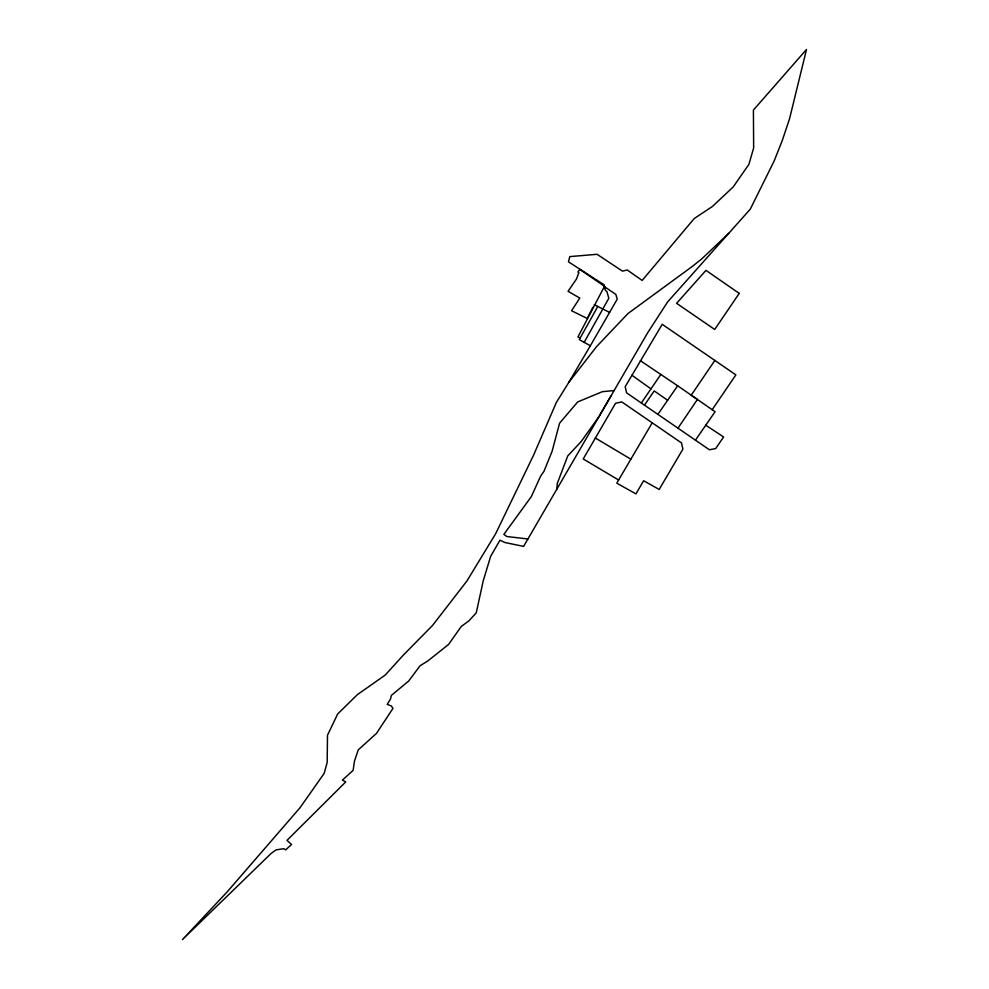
<?xml version="1.0" encoding="UTF-8"?>
<svg xmlns="http://www.w3.org/2000/svg" width="989" height="989" viewBox="0 0 989 989"><rect width="100%" height="100%" fill="white"/><g stroke="black" fill="none" stroke-linecap="round" stroke-linejoin="round"><path stroke-width="1.48" d="M556.918 489.048L557.227 483.633L567.723 455.978L581.285 441.415L598.951 416.666L610.819 396.23M592.868 307.282L587.243 318.458L571.568 310.744L579.789 298.072L568.045 291.285L576.414 279.121L578.862 272.655L577.91 272.012L579.814 269.379L604.489 286.303L577.959 336.94L580.184 338.028M609.583 312.425L597.801 306.466L579.307 339.586L590.346 345.767L617.26 299.111L615.838 294.413L604.576 286.748M584.054 342.528L608.828 298.233L606.826 291.421L605.355 290.42L604.18 284.857L568.477 261.838L569.788 256.608L597.072 254.297L622.415 271.122L627.249 269.997L642.17 280.443L694.241 218.532L712.414 206.478L733.17 186.995L748.92 164.335L753.655 147.917L753.408 110.063L806.517 49.45L789.568 118.705L782.175 140.784L774.078 161.158L750.268 209.173L667.649 301.892L647.548 332.984L523.601 546.398L504.81 542.491L499.977 540.192L490.655 556.325L483.201 580.951L476.241 612.908L468.737 621.005L461.233 626.457L448.586 644.445L427.471 661.208L420.053 665.745L408.754 680.964L391.372 695.403L390.482 699.112L387.194 704.366L391.421 706.022L392.917 708.433L376.463 733.405L358.265 749.86L354.458 761.196L353.135 770.369L342.404 780.086L345.73 781.928L286.995 840.366L291.57 844.519L285.636 849.86L283.719 848.698L276.042 849.885L271.073 853.495L182.483 939.55L227.383 891.645L299.964 807.815L324.145 773.435L327.174 762.507L327.495 735.235L337.62 714.058L357.252 694.748L385.228 675.067L403.302 655.151L432.539 625.444L466.932 580.976L495.687 533.677L533.528 455.274L556.362 402.436L568.799 382.384L596.404 346.818L627.928 313.587L692.349 266.4L701.807 258.846L728.782 233.293M652.208 422.81L616.79 483.164L635.939 493.894L643.641 480.741L659.181 489.456L682.892 449.142L681.508 442.936L621.747 401.893L615.554 403.289L583.226 458.958L618.632 480.024M568.799 382.384L590.346 345.767M677.997 428.175L697.393 399.457L691.237 395.192L714.837 360.441L662.234 324.318L625.196 386.674L626.606 392.868L709.397 449.76L715.665 448.586L723.614 436.977L705.763 425.208M712.204 409.718L735.865 374.868L714.837 360.441M641.329 402.98L660.825 374.448M644.469 405.144L654.199 390.915L667.637 400.273M657.883 414.366L677.663 385.784L715.096 411.721L695.428 440.142M614.095 390.581L602.4 391.669L577.675 401.954L559.589 423.168L552.072 451.404L544.012 471.221L540.526 476.352L531.328 496.614L503.858 534.381L506.825 536.52L527.928 538.968M594.302 304.699L597.801 306.466M595.366 438.053L630.871 459.18M640.316 360.639L677.663 385.784M631.872 375.19L650.972 388.875M739.228 293.387L714.701 329.461L676.6 303.314L705.961 270.368L739.228 293.387"/></g></svg>
